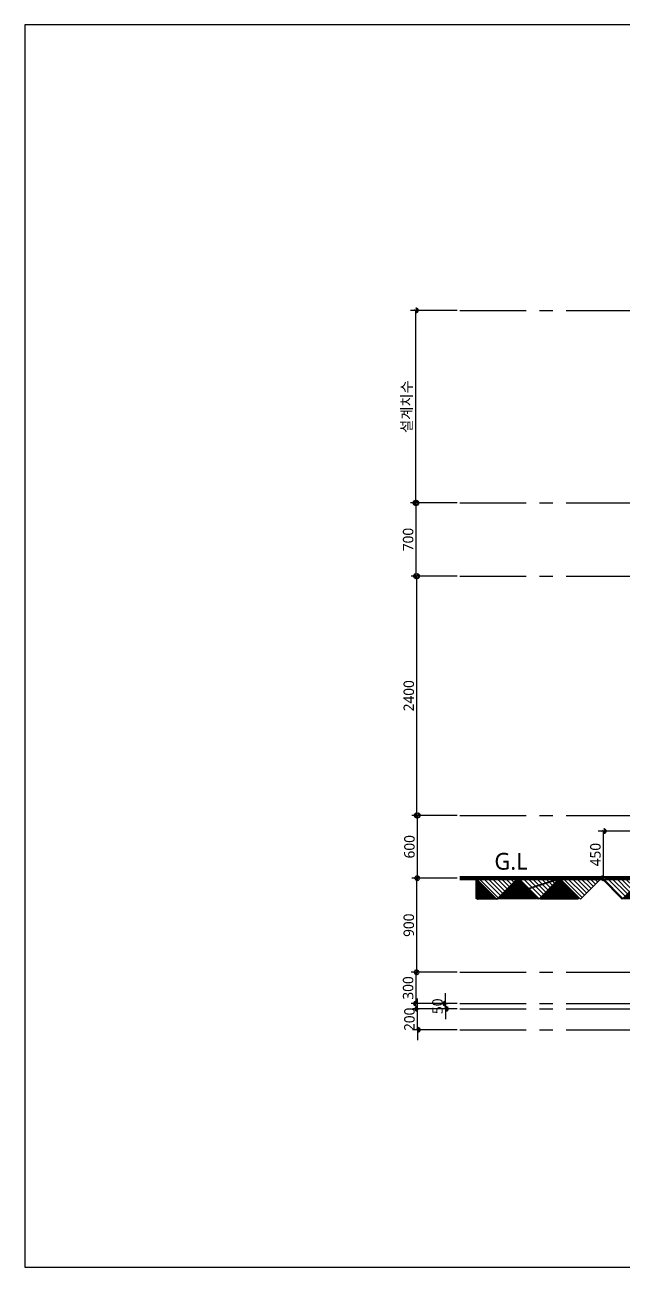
# Model space of a CAD drawing. Header units: millimetres. Extents: x 18875919977 to 37752253206, y 13263225700 to 26526468229.
# Drawn here: x 18875919977 to 18875925700, y 13263260702 to 13263272582 of the extents above; entities that cross this region are included whole.
import ezdxf
from ezdxf.enums import TextEntityAlignment as Align

# ---------------------------------------------------------------- set-up
doc = ezdxf.new("R2010")
doc.units = ezdxf.units.MM
doc.header["$LTSCALE"] = 20
doc.linetypes.add('CENTER', pattern=[50.800000000000004, 31.75, -6.35, 6.35, -6.35])
for name, color, linetype in [('1-Cen', 1, 'CENTER'), ('2-Con', 2, 'Continuous'), ('6-Text', 7, 'Continuous')]:
    doc.layers.add(name, color=color, linetype=linetype)
doc.styles.get("Standard").update_dxf_attribs({"font": 'l_10646.ttf'})
doc.dimstyles.new('단면상세도', dxfattribs={"dimscale": 40, "dimtxt": 2.5, "dimasz": 2.5, "dimexe": 1.25, "dimexo": 0.625, "dimtad": 1, "dimtxsty": 'Standard', "dimblk": 'DOTSMALL', "dimcen": 2.5, "dimadec": 0, "dimazin": 0, "dimtfac": 1, "dimtix": 1, "dimtmove": 0, "dimatfit": 3, "dimfxl": 1, "dimarcsym": 0})
pattern_1 = [(45, (-150629.7776794434, 24064.46236610413), (-21.21320343559643, 21.21320343559643), [])]

# ---------------------------------------------------------------- blocks, each defined once
blk = doc.blocks.new('_DotSmall')
at = {"color": 0, "linetype": 'ByBlock', "const_width": 0.5}
blk.add_lwpolyline([(-0.0625, 0, 1), (0.0625, 0, 1)], format="xyb", close=True, dxfattribs=at)
blk = doc.blocks.new('*D14')
at = {"layer": '6-Text', "color": 0, "lineweight": -2, "transparency": 16777216}
for p, q in [((18875924112.86149, 13263269851.56296), (18875923665.13119, 13263269851.56296)), ((18875923715.13119, 13263269851.56296), (18875923715.13119, 13263268010.00801)), ((18875924112.86149, 13263268010.00801), (18875923665.13119, 13263268010.00801))]:
    blk.add_line(p, q, dxfattribs=at)
at = {"layer": 'Defpoints', "color": 0, "transparency": 16777216}
for p in [(18875924137.86149, 13263269851.56296), (18875923715.13119, 13263268010.00801), (18875924137.86149, 13263268010.00801)]:
    blk.add_point(p, dxfattribs=at)
at = {"layer": '6-Text', "color": 0, "lineweight": -2, "transparency": 16777216, "xscale": 100, "yscale": 100, "zscale": 100}
for p, rotation in [((18875923715.13119, 13263269851.56296), 90), ((18875923715.13119, 13263268010.00801), 270)]:
    blk.add_blockref('_DotSmall', p, dxfattribs=dict(at, rotation=rotation))
at = {"layer": '6-Text', "color": 0, "transparency": 16777216, "insert": (18875923634.33891, 13263268930.78547), "char_height": 100, "attachment_point": 5, "rotation": 90}
blk.add_mtext('{\\fGulim|b0|i0|c129|p50;설계치수}', dxfattribs=at)
blk = doc.blocks.new('*D15')
at = {"layer": '6-Text', "color": 0, "lineweight": -2, "transparency": 16777216}
for p, q in [((18875924112.86149, 13263268010.00801), (18875923671.38119, 13263268010.00801)), ((18875923721.38119, 13263267310.00801), (18875923721.38119, 13263268010.00801)), ((18875924112.86149, 13263267310.00801), (18875923671.38119, 13263267310.00801))]:
    blk.add_line(p, q, dxfattribs=at)
at = {"layer": 'Defpoints', "color": 0, "transparency": 16777216}
for p in [(18875923721.38119, 13263268010.00801), (18875924137.86149, 13263268010.00801), (18875924137.86149, 13263267310.00801)]:
    blk.add_point(p, dxfattribs=at)
at = {"layer": '6-Text', "color": 0, "lineweight": -2, "transparency": 16777216, "xscale": 100, "yscale": 100, "zscale": 100}
for p, rotation in [((18875923721.38119, 13263268010.00801), 90), ((18875923721.38119, 13263267310.00801), 270)]:
    blk.add_blockref('_DotSmall', p, dxfattribs=dict(at, rotation=rotation))
at = {"layer": '6-Text', "color": 0, "transparency": 16777216, "insert": (18875923643.88119, 13263267660.008), "char_height": 100, "attachment_point": 5, "rotation": 90}
blk.add_mtext('700', dxfattribs=at)
blk = doc.blocks.new('*D16')
at = {"layer": '6-Text', "color": 0, "lineweight": -2, "transparency": 16777216}
for p, q in [((18875924087.8615, 13263267310.00802), (18875923677.63122, 13263267310.00802)), ((18875923727.63122, 13263265021.85099), (18875923727.63122, 13263267310.00802)), ((18875924112.86149, 13263265021.85099), (18875923677.63122, 13263265021.85099))]:
    blk.add_line(p, q, dxfattribs=at)
at = {"layer": 'Defpoints', "color": 0, "transparency": 16777216}
for p in [(18875923727.63122, 13263267310.00802), (18875924112.8615, 13263267310.00802), (18875924137.86149, 13263265021.85099)]:
    blk.add_point(p, dxfattribs=at)
at = {"layer": '6-Text', "color": 0, "lineweight": -2, "transparency": 16777216, "xscale": 100, "yscale": 100, "zscale": 100}
for p, rotation in [((18875923727.63122, 13263267310.00802), 90), ((18875923727.63122, 13263265021.85099), 270)]:
    blk.add_blockref('_DotSmall', p, dxfattribs=dict(at, rotation=rotation))
at = {"layer": '6-Text', "color": 0, "transparency": 16777216, "insert": (18875923650.13122, 13263266165.9295), "char_height": 100, "attachment_point": 5, "rotation": 90}
blk.add_mtext('2400', dxfattribs=at)
blk = doc.blocks.new('*D17')
at = {"layer": '6-Text', "color": 0, "lineweight": -2, "transparency": 16777216}
for p, q in [((18875924112.86149, 13263265021.85099), (18875923683.88123, 13263265021.85099)), ((18875923733.88123, 13263264421.85099), (18875923733.88123, 13263265021.85099)), ((18875924112.79642, 13263264421.85099), (18875923683.88123, 13263264421.85099))]:
    blk.add_line(p, q, dxfattribs=at)
at = {"layer": 'Defpoints', "color": 0, "transparency": 16777216}
for p in [(18875923733.88123, 13263265021.85099), (18875924137.86149, 13263265021.85099), (18875924137.79642, 13263264421.85099)]:
    blk.add_point(p, dxfattribs=at)
at = {"layer": '6-Text', "color": 0, "lineweight": -2, "transparency": 16777216, "xscale": 100, "yscale": 100, "zscale": 100}
for p, rotation in [((18875923733.88123, 13263265021.85099), 90), ((18875923733.88123, 13263264421.85099), 270)]:
    blk.add_blockref('_DotSmall', p, dxfattribs=dict(at, rotation=rotation))
at = {"layer": '6-Text', "color": 0, "transparency": 16777216, "insert": (18875923656.38123, 13263264721.85098), "char_height": 100, "attachment_point": 5, "rotation": 90}
blk.add_mtext('600', dxfattribs=at)
blk = doc.blocks.new('*D20')
at = {"layer": '6-Text', "color": 0, "lineweight": -2, "transparency": 16777216}
for p, q in [((18875923733.88125, 13263263171.85099), (18875923733.88125, 13263263271.85099)), ((18875924112.86149, 13263263171.85099), (18875923683.88125, 13263263171.85099)), ((18875923733.88125, 13263262971.85099), (18875923733.88125, 13263263171.85099)), ((18875924112.86149, 13263262971.85099), (18875923683.88125, 13263262971.85099)), ((18875923733.88125, 13263262971.85099), (18875923733.88125, 13263262871.85099))]:
    blk.add_line(p, q, dxfattribs=at)
at = {"layer": 'Defpoints', "color": 0, "transparency": 16777216}
for p in [(18875923733.88125, 13263263171.85099), (18875924137.86149, 13263263171.85099), (18875924137.86149, 13263262971.85099)]:
    blk.add_point(p, dxfattribs=at)
at = {"layer": '6-Text', "color": 0, "lineweight": -2, "transparency": 16777216, "xscale": 100, "yscale": 100, "zscale": 100}
for p, rotation in [((18875923733.88125, 13263263171.85099), 270), ((18875923733.88125, 13263262971.85099), 90)]:
    blk.add_blockref('_DotSmall', p, dxfattribs=dict(at, rotation=rotation))
at = {"layer": '6-Text', "color": 0, "transparency": 16777216, "insert": (18875923656.38125, 13263263071.85098), "char_height": 100, "attachment_point": 5, "rotation": 90}
blk.add_mtext('200', dxfattribs=at)
blk = doc.blocks.new('*D21')
at = {"layer": '6-Text', "color": 0, "lineweight": -2, "transparency": 16777216}
for p, q in [((18875924112.79642, 13263264421.85099), (18875923677.63125, 13263264421.85099)), ((18875923727.63125, 13263263521.85099), (18875923727.63125, 13263264421.85099)), ((18875924112.86149, 13263263521.85099), (18875923677.63125, 13263263521.85099))]:
    blk.add_line(p, q, dxfattribs=at)
at = {"layer": 'Defpoints', "color": 0, "transparency": 16777216}
for p in [(18875923727.63125, 13263264421.85099), (18875924137.79642, 13263264421.85099), (18875924137.86149, 13263263521.85099)]:
    blk.add_point(p, dxfattribs=at)
at = {"layer": '6-Text', "color": 0, "lineweight": -2, "transparency": 16777216, "xscale": 100, "yscale": 100, "zscale": 100}
for p, rotation in [((18875923727.63125, 13263264421.85099), 90), ((18875923727.63125, 13263263521.85099), 270)]:
    blk.add_blockref('_DotSmall', p, dxfattribs=dict(at, rotation=rotation))
at = {"layer": '6-Text', "color": 0, "transparency": 16777216, "insert": (18875923650.13125, 13263263971.85098), "char_height": 100, "attachment_point": 5, "rotation": 90}
blk.add_mtext('900', dxfattribs=at)
blk = doc.blocks.new('*D22')
at = {"layer": '6-Text', "color": 0, "lineweight": -2, "transparency": 16777216}
for p, q in [((18875924112.86149, 13263263521.851), (18875923671.38126, 13263263521.851)), ((18875923721.38126, 13263263221.85099), (18875923721.38126, 13263263521.851)), ((18875924112.86149, 13263263221.85099), (18875923671.38126, 13263263221.85099))]:
    blk.add_line(p, q, dxfattribs=at)
at = {"layer": 'Defpoints', "color": 0, "transparency": 16777216}
for p in [(18875923721.38126, 13263263521.851), (18875924137.86149, 13263263521.851), (18875924137.86149, 13263263221.85099)]:
    blk.add_point(p, dxfattribs=at)
at = {"layer": '6-Text', "color": 0, "lineweight": -2, "transparency": 16777216, "xscale": 100, "yscale": 100, "zscale": 100}
for p, rotation in [((18875923721.38126, 13263263521.851), 90), ((18875923721.38126, 13263263221.85099), 270)]:
    blk.add_blockref('_DotSmall', p, dxfattribs=dict(at, rotation=rotation))
at = {"layer": '6-Text', "color": 0, "transparency": 16777216, "insert": (18875923643.88126, 13263263371.85098), "char_height": 100, "attachment_point": 5, "rotation": 90}
blk.add_mtext('300', dxfattribs=at)
blk = doc.blocks.new('*D23')
at = {"layer": '6-Text', "color": 0, "lineweight": -2, "transparency": 16777216}
for p, q in [((18875924002.19349, 13263263221.85099), (18875924002.19349, 13263263321.85099)), ((18875924112.86149, 13263263221.85099), (18875923952.19349, 13263263221.85099)), ((18875924112.86149, 13263263171.85099), (18875923952.19349, 13263263171.85099)), ((18875924002.19349, 13263263171.85099), (18875924002.19349, 13263263221.85099)), ((18875924002.19349, 13263263171.85099), (18875924002.19349, 13263263071.85099))]:
    blk.add_line(p, q, dxfattribs=at)
at = {"layer": 'Defpoints', "color": 0, "transparency": 16777216}
for p in [(18875924002.19349, 13263263221.85099), (18875924137.86149, 13263263221.85099), (18875924137.86149, 13263263171.85099)]:
    blk.add_point(p, dxfattribs=at)
at = {"layer": '6-Text', "color": 0, "lineweight": -2, "transparency": 16777216, "xscale": 100, "yscale": 100, "zscale": 100}
for p, rotation in [((18875924002.19349, 13263263221.85099), 270), ((18875924002.19349, 13263263171.85099), 90)]:
    blk.add_blockref('_DotSmall', p, dxfattribs=dict(at, rotation=rotation))
at = {"layer": '6-Text', "color": 0, "transparency": 16777216, "insert": (18875923924.69349, 13263263196.85098), "char_height": 100, "attachment_point": 5, "rotation": 90}
blk.add_mtext('50', dxfattribs=at)
blk = doc.blocks.new('*D28')
at = {"layer": '6-Text', "color": 0, "lineweight": -2, "transparency": 16777216}
for p, q in [((18875926467.22288, 13263264871.85099), (18875925462.76473, 13263264871.85099)), ((18875925512.76473, 13263264421.85099), (18875925512.76473, 13263264871.85099)), ((18875925867.22288, 13263264421.85099), (18875925462.76473, 13263264421.85099))]:
    blk.add_line(p, q, dxfattribs=at)
at = {"layer": 'Defpoints', "color": 0, "transparency": 16777216}
for p in [(18875925512.76473, 13263264871.85099), (18875926492.22288, 13263264871.85099), (18875925892.22288, 13263264421.85099)]:
    blk.add_point(p, dxfattribs=at)
at = {"layer": '6-Text', "color": 0, "lineweight": -2, "transparency": 16777216, "xscale": 100, "yscale": 100, "zscale": 100}
for p, rotation in [((18875925512.76473, 13263264871.85099), 90), ((18875925512.76473, 13263264421.85099), 270)]:
    blk.add_blockref('_DotSmall', p, dxfattribs=dict(at, rotation=rotation))
at = {"layer": '6-Text', "color": 0, "transparency": 16777216, "insert": (18875925435.26473, 13263264646.85098), "char_height": 100, "attachment_point": 5, "rotation": 90}
blk.add_mtext('450', dxfattribs=at)

msp = doc.modelspace()

# ---------------------------------------------------------------- hatches: boundary and pattern name
at = {"layer": '2-Con'}
h = msp.add_hatch(dxfattribs=at)
h.set_pattern_fill('_USER', color=256, scale=30, angle=45, pattern_type=0)
h.set_pattern_definition(pattern_1)
h.paths.add_polyline_path([(18875925892.22287, 13263264421.85098), (18875925692.22287, 13263264221.85098), (18875925892.22287, 13263264221.85098)])
h.paths.add_polyline_path([(18875925492.22287, 13263264421.85098), (18875925292.22287, 13263264221.85098), (18875925692.22287, 13263264221.85098)])
h.paths.add_polyline_path([(18875924292.22287, 13263264421.85098), (18875924292.22287, 13263264221.85098), (18875924492.22287, 13263264221.85098)])
h = msp.add_hatch(dxfattribs=at)
h.set_pattern_fill('_USER', color=256, scale=30, angle=135, pattern_type=0)
h.set_pattern_definition([(135, (18875924528.2451, 13263264338.33873), (-21.21320343559643, -21.21320343559642), [])])
h.paths.add_polyline_path([(18875924692.22287, 13263264421.85098), (18875924292.22287, 13263264421.85098), (18875924492.22287, 13263264221.85098)])
h.paths.add_polyline_path([(18875925092.22287, 13263264421.85098), (18875924692.22287, 13263264421.85098), (18875924892.22287, 13263264221.85098)])
h.paths.add_polyline_path([(18875925492.22287, 13263264421.85098), (18875925092.22287, 13263264421.85098), (18875925292.22287, 13263264221.85098)])
h.paths.add_polyline_path([(18875925892.22287, 13263264421.85098), (18875925492.22287, 13263264421.85098), (18875925692.22287, 13263264221.85098)])
h = msp.add_hatch(dxfattribs=at)
h.set_pattern_fill('_USER', color=256, scale=30, angle=45, pattern_type=0)
h.set_pattern_definition(pattern_1)
h.paths.add_polyline_path([(18875924692.22287, 13263264421.85098), (18875924492.22287, 13263264221.85098), (18875924892.22287, 13263264221.85098)])
h.paths.add_polyline_path([(18875925092.22287, 13263264421.85098), (18875924892.22287, 13263264221.85098), (18875925292.22287, 13263264221.85098)])

# ---------------------------------------------------------------- linework, layer by layer
at = {"layer": '1-Cen'}
for p, q in [((18875924137.86148, 13263269851.56295), (18875933126.14093, 13263269851.56295)), ((18875924137.86148, 13263268010.00801), (18875933126.14093, 13263268010.00801)), ((18875924137.86148, 13263267310.00801), (18875927202.22287, 13263267310.00801)), ((18875924137.86148, 13263265021.85098), (18875927202.22287, 13263265021.85099)), ((18875924137.86148, 13263263521.85098), (18875926992.22287, 13263263521.85098)), ((18875924137.86148, 13263263221.85098), (18875926992.22287, 13263263221.85099)), ((18875924137.86148, 13263263171.85098), (18875926992.22287, 13263263171.85098)), ((18875924137.86148, 13263262971.85098), (18875926992.22287, 13263262971.85098))]:
    msp.add_line(p, q, dxfattribs=at)
at = {"layer": '2-Con', "const_width": 40}
msp.add_lwpolyline([(18875924137.79642, 13263264421.85098), (18875925892.22287, 13263264421.85099)], dxfattribs=at)
at = {"layer": '2-Con'}
for points in [[(18875924492.22287, 13263264221.85098), (18875924292.22287, 13263264421.85098)], [(18875924692.22287, 13263264421.85098), (18875924492.22287, 13263264221.85098)], [(18875924892.22287, 13263264221.85098), (18875924692.22287, 13263264421.85098)], [(18875925092.22287, 13263264421.85098), (18875924892.22287, 13263264221.85098)], [(18875925292.22287, 13263264221.85098), (18875925092.22287, 13263264421.85098)], [(18875925492.22287, 13263264421.85098), (18875925292.22287, 13263264221.85098)], [(18875925692.22287, 13263264221.85098), (18875925492.22287, 13263264421.85098)], [(18875925892.22287, 13263264421.85098), (18875925692.22287, 13263264221.85098)]]:
    msp.add_lwpolyline(points, dxfattribs=at)
at = {"layer": '6-Text'}
msp.add_lwpolyline([(18875919976.88904, 13263260701.82385), (18875936776.88904, 13263260701.82385), (18875936776.88904, 13263272581.82385), (18875919976.88904, 13263272581.82385)], close=True, dxfattribs=at)

# ---------------------------------------------------------------- texts
msp.add_text('G.L', height=160, dxfattribs=at).set_placement((18875924627.15579, 13263264583.199), align=Align.MIDDLE_CENTER)

# ---------------------------------------------------------------- dimensions: what is measured, and where the dimension line sits
for base, p1, p2, text, picture, middle in [((18875923715.13119, 13263268010.00801), (18875924137.86148, 13263269851.56295), (18875924137.86148, 13263268010.00801), '{\\fGulim|b0|i0|c129|p50;설계치수}', '*D14', (18875923634.33891, 13263268930.78547)), ((18875923727.63122, 13263267310.00802), (18875924137.86148, 13263265021.85098), (18875924112.86149, 13263267310.00801), '2400', '*D16', (18875923650.13122, 13263266165.9295))]:
    dim = msp.add_linear_dim(base=base, p1=p1, p2=p2, angle=90, text=text, dimstyle='단면상세도', dxfattribs=at)
    dim.commit()
    dim.dimension.update_dxf_attribs({"geometry": picture, "text_midpoint": middle})
for base, p1, p2, picture, middle in [((18875923721.38119, 13263268010.00801), (18875924137.86148, 13263267310.00801), (18875924137.86148, 13263268010.00801), '*D15', (18875923643.88119, 13263267660.008)), ((18875923733.88123, 13263265021.85099), (18875924137.79642, 13263264421.85098), (18875924137.86148, 13263265021.85098), '*D17', (18875923656.38123, 13263264721.85098)), ((18875925512.76473, 13263264871.85099), (18875925892.22287, 13263264421.85098), (18875926492.22287, 13263264871.85099), '*D28', (18875925435.26473, 13263264646.85098)), ((18875923727.63125, 13263264421.85099), (18875924137.86148, 13263263521.85098), (18875924137.79642, 13263264421.85098), '*D21', (18875923650.13125, 13263263971.85098)), ((18875923721.38126, 13263263521.851), (18875924137.86148, 13263263221.85098), (18875924137.86148, 13263263521.85099), '*D22', (18875923643.88126, 13263263371.85098)), ((18875923733.88125, 13263263171.85099), (18875924137.86148, 13263262971.85098), (18875924137.86148, 13263263171.85098), '*D20', (18875923656.38125, 13263263071.85098)), ((18875924002.19349, 13263263221.85099), (18875924137.86148, 13263263171.85098), (18875924137.86148, 13263263221.85098), '*D23', (18875923924.69349, 13263263196.85098))]:
    dim = msp.add_linear_dim(base=base, p1=p1, p2=p2, angle=90, dimstyle='단면상세도', dxfattribs=at)
    dim.commit()
    dim.dimension.update_dxf_attribs({"geometry": picture, "text_midpoint": middle})

doc.saveas('drawing.dxf')
